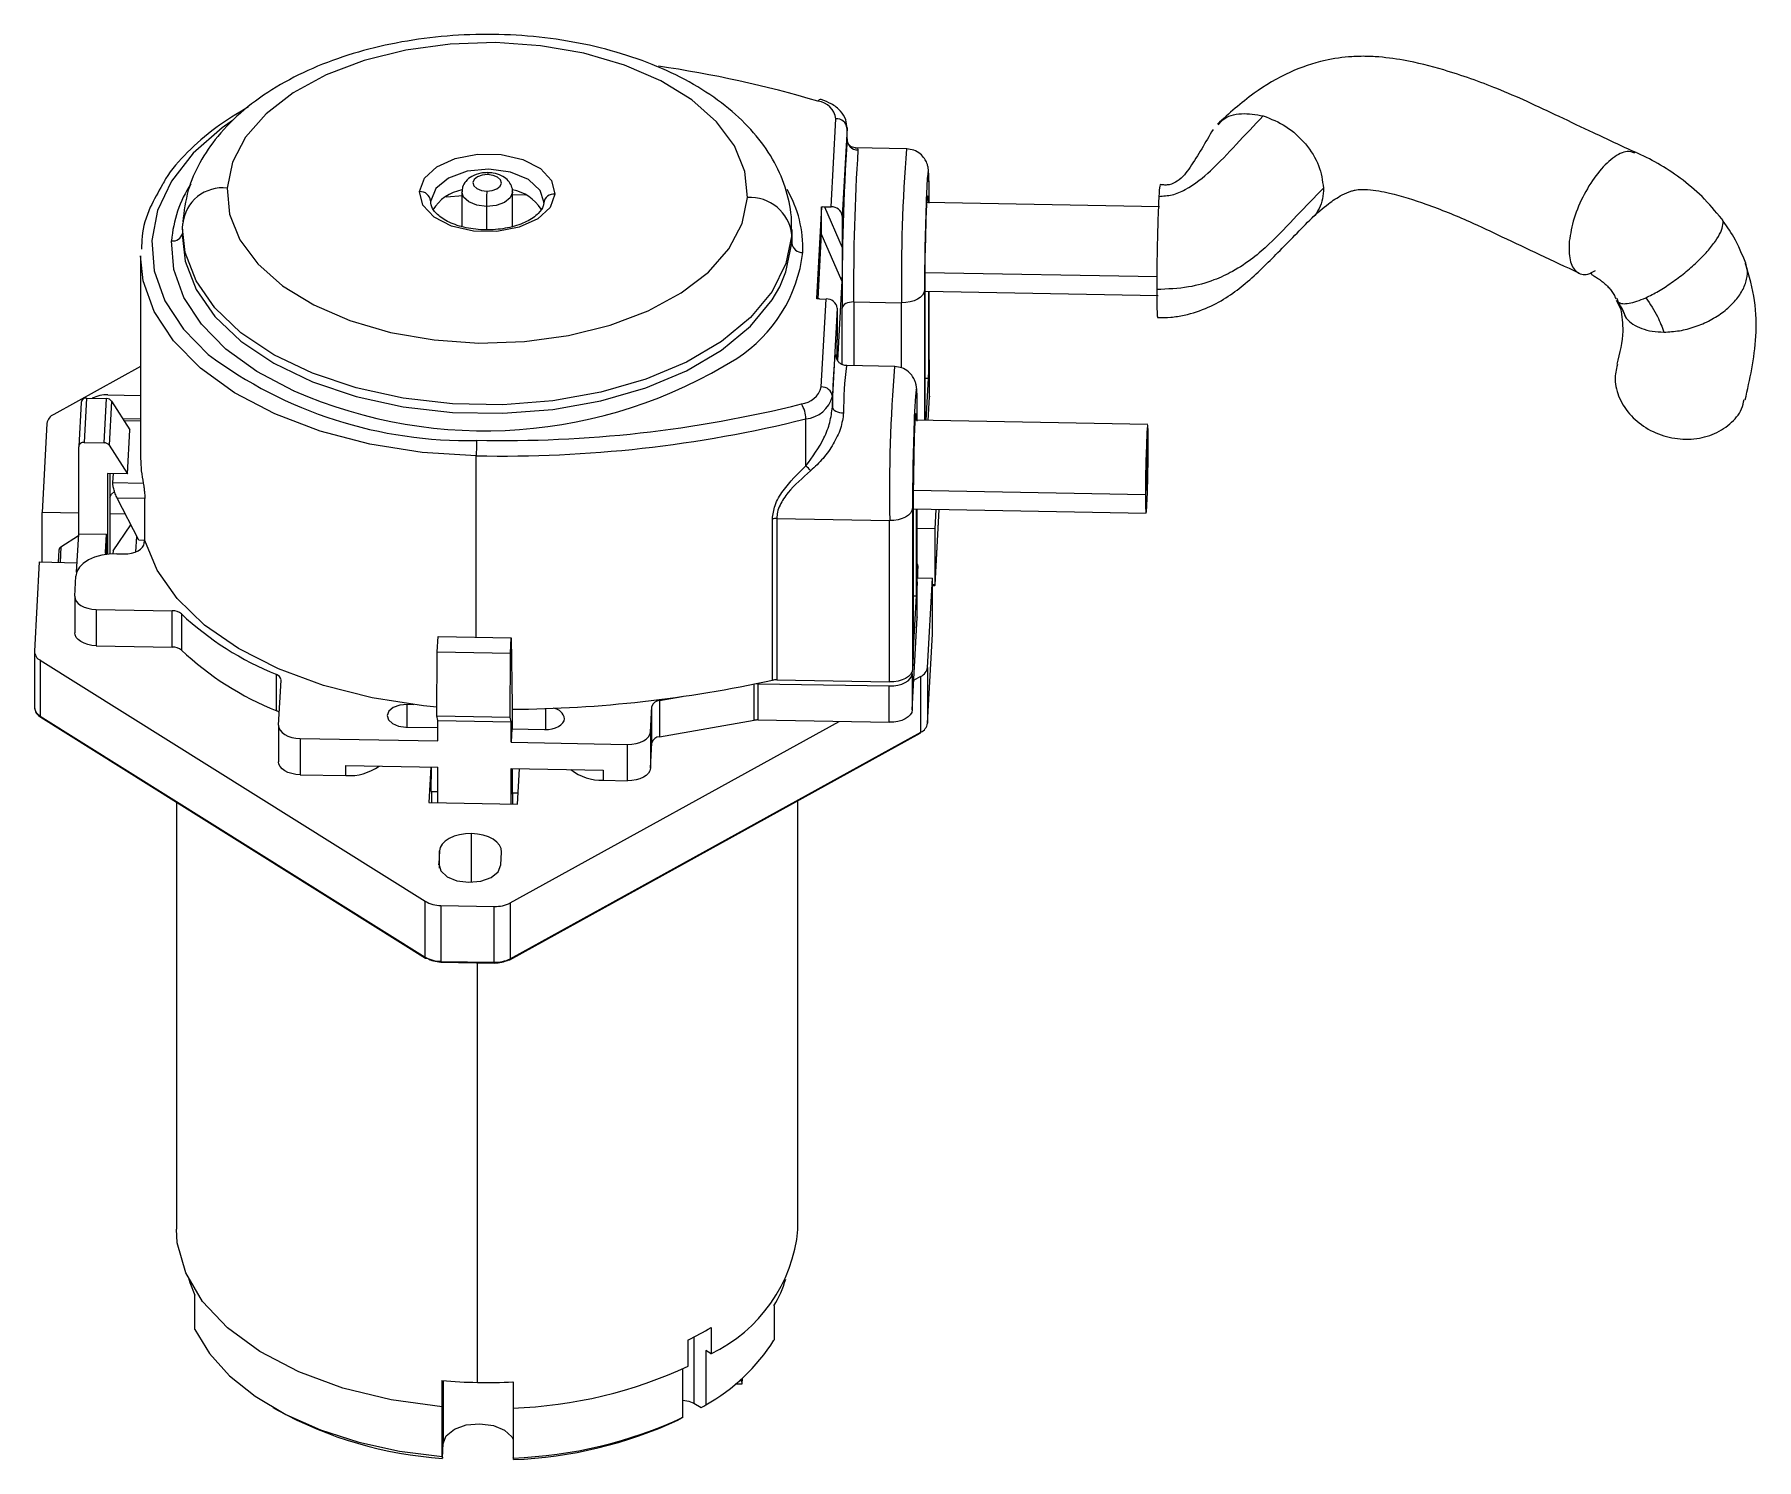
# Model space of a CAD drawing. Header units: millimetres. Extents: x 36 to 151, y 48 to 186.
# Drawn here: x 69.63 to 85.14, y 166.09 to 178.93 of the extents above; entities that cross this region are included whole.
import ezdxf

# ---------------------------------------------------------------- set-up
doc = ezdxf.new("R2010")
doc.units = ezdxf.units.MM

msp = doc.modelspace()

# ---------------------------------------------------------------- linework, layer by layer
at = {"color": 7, "linetype": 'Continuous', "lineweight": 25}
for p, q in [((76.803, 177.381), (76.846, 178.174)), ((76.946, 178.09), (76.903, 177.298)), ((76.946, 177.994), (76.946, 178.097)), ((76.946, 178.097), (76.946, 178.09)), ((76.946, 177.994), (76.946, 178.09)), ((77.481, 177.904), (77.016, 177.912)), ((73.476, 177.515), (73.476, 177.206)), ((73.932, 177.204), (73.932, 177.515)), ((74.051, 177.486), (73.932, 177.488)), ((73.195, 177.435), (73.194, 177.425)), ((73.487, 177.481), (73.334, 177.467)), ((73.697, 177.384), (73.697, 177.176)), ((74.214, 177.416), (74.214, 177.425)), ((76.717, 177.381), (76.672, 176.554)), ((76.743, 177.382), (76.803, 177.381)), ((76.743, 177.382), (76.903, 177.014)), ((79.762, 177.382), (77.666, 177.42)), ((70.959, 177.187), (70.961, 177.23)), ((70.959, 177.18), (70.959, 177.104)), ((76.449, 177.104), (76.449, 177.18)), ((76.903, 177.298), (76.903, 177.014)), ((76.449, 177.173), (76.448, 177.13)), ((76.448, 177.13), (76.448, 177.054)), ((76.448, 177.054), (76.449, 177.104)), ((76.449, 177.098), (76.448, 177.057)), ((76.714, 177.141), (76.682, 176.553)), ((76.899, 176.713), (76.714, 177.141)), ((70.581, 176.94), (70.581, 175.114)), ((76.899, 176.713), (76.86, 175.997)), ((77.65, 176.79), (79.742, 176.752)), ((77.65, 175.457), (77.65, 176.751)), ((77.644, 176.628), (77.644, 175.457)), ((77.65, 176.621), (79.748, 176.582)), ((77.68, 176.62), (77.68, 175.836)), ((77.686, 175.959), (77.686, 176.62)), ((77.687, 175.963), (77.687, 176.62)), ((83.881, 176.558), (83.894, 176.522)), ((76.698, 176.552), (76.757, 176.55)), ((76.714, 175.758), (76.757, 176.55)), ((76.857, 176.467), (76.814, 175.675)), ((76.857, 176.467), (76.857, 176.183)), ((76.903, 175.96), (76.903, 176.468)), ((77.006, 176.524), (77.437, 176.516)), ((77.006, 176.524), (77.006, 175.949)), ((77.437, 175.93), (77.437, 176.516)), ((83.876, 176.541), (83.917, 176.458)), ((83.92, 176.477), (83.965, 176.377)), ((70.581, 175.942), (69.799, 175.51)), ((77.374, 175.942), (76.942, 175.95)), ((77.68, 175.836), (77.686, 175.959)), ((77.687, 175.963), (77.686, 175.959)), ((77.688, 175.997), (77.687, 176.014)), ((77.687, 175.974), (77.688, 175.997)), ((77.688, 175.674), (77.688, 176.001)), ((77.688, 175.67), (77.688, 175.997)), ((77.65, 175.837), (77.68, 175.836)), ((77.658, 175.457), (77.679, 175.836)), ((70.095, 175.657), (70.074, 175.259)), ((70.095, 175.657), (70.275, 175.654)), ((70.253, 175.256), (70.275, 175.654)), ((70.287, 175.687), (70.581, 175.681)), ((70.319, 175.631), (70.298, 175.233)), ((70.319, 175.631), (70.485, 175.372)), ((76.814, 175.675), (76.814, 175.578)), ((77.676, 175.457), (77.688, 175.67)), ((77.688, 175.674), (77.688, 175.67)), ((70.045, 175.619), (70.024, 175.221)), ((70.581, 175.469), (70.421, 175.472)), ((76.575, 175.047), (76.575, 175.471)), ((69.737, 175.43), (69.694, 174.626)), ((70.581, 175.451), (70.433, 175.454)), ((70.463, 174.974), (70.485, 175.372)), ((79.655, 175.421), (77.559, 175.459)), ((70.024, 174.435), (70.024, 175.219)), ((70.074, 175.259), (70.253, 175.256)), ((70.298, 175.233), (70.463, 174.974)), ((73.606, 173.503), (73.606, 175.138)), ((79.646, 175.136), (79.654, 175.136)), ((70.463, 174.974), (70.284, 174.977)), ((70.284, 174.977), (70.284, 174.251)), ((70.305, 174.977), (70.305, 174.254)), ((70.332, 174.896), (70.336, 174.977)), ((70.332, 174.896), (70.605, 174.891)), ((70.62, 174.752), (70.371, 174.756)), ((70.565, 174.377), (70.371, 174.756)), ((70.62, 174.376), (70.62, 174.752)), ((77.543, 174.828), (79.635, 174.79)), ((77.543, 174.789), (77.543, 173.336)), ((70.024, 174.62), (69.694, 174.626)), ((69.694, 174.181), (69.694, 174.626)), ((70.444, 174.612), (70.305, 174.615)), ((76.273, 173.116), (76.273, 174.569)), ((76.312, 174.573), (77.33, 174.555)), ((76.312, 174.573), (76.312, 173.12)), ((77.33, 173.101), (77.33, 174.555)), ((77.536, 174.666), (77.536, 173.213)), ((77.543, 174.659), (79.641, 174.621)), ((77.573, 173.875), (77.573, 174.658)), ((77.579, 174.001), (77.579, 174.658)), ((77.579, 173.998), (77.579, 174.658)), ((77.74, 173.976), (77.777, 174.655)), ((77.74, 174.48), (77.749, 174.655)), ((77.74, 173.977), (77.777, 174.655)), ((69.864, 174.318), (70.023, 174.419)), ((70.005, 174.089), (70.024, 174.435)), ((70.024, 174.435), (70.274, 174.431)), ((70.265, 174.269), (70.274, 174.431)), ((70.274, 174.25), (70.274, 174.431)), ((70.333, 174.283), (70.493, 174.516)), ((70.54, 174.273), (70.547, 174.411)), ((77.74, 174.48), (77.579, 174.482)), ((77.74, 173.977), (77.74, 174.48)), ((69.846, 174.288), (69.84, 174.179)), ((69.864, 174.318), (69.857, 174.178)), ((70.265, 174.263), (70.265, 174.269)), ((70.333, 174.283), (70.332, 174.255)), ((70.369, 174.256), (70.434, 174.255)), ((70.62, 174.376), (70.565, 174.377)), ((70.615, 174.352), (70.616, 174.376)), ((69.669, 174.182), (69.625, 173.378)), ((69.669, 174.182), (70.009, 174.175)), ((77.585, 174.146), (77.579, 174.042)), ((77.585, 174.051), (77.585, 174.146)), ((69.988, 173.873), (69.998, 174.055)), ((77.579, 173.998), (77.573, 173.875)), ((77.579, 174.038), (77.715, 174.035)), ((77.579, 174.001), (77.579, 173.998)), ((77.579, 173.686), (77.579, 173.998)), ((77.579, 173.682), (77.579, 173.996)), ((77.584, 174.038), (77.585, 174.051)), ((77.671, 173.231), (77.715, 174.035)), ((77.715, 173.532), (77.715, 174.035)), ((77.715, 173.977), (77.74, 173.977)), ((77.715, 173.969), (77.731, 173.968)), ((69.988, 173.869), (69.988, 173.543)), ((77.543, 173.875), (77.573, 173.875)), ((77.543, 173.349), (77.572, 173.875)), ((70.182, 173.754), (70.866, 173.741)), ((70.182, 173.754), (70.182, 173.427)), ((70.866, 173.415), (70.866, 173.741)), ((70.949, 173.713), (70.949, 173.387)), ((77.534, 172.849), (77.579, 173.682)), ((77.579, 173.686), (77.579, 173.682)), ((73.253, 173.371), (73.261, 173.509)), ((73.261, 173.509), (73.92, 173.497)), ((73.913, 173.359), (73.92, 173.497)), ((73.92, 173.497), (73.928, 172.89)), ((77.671, 172.728), (77.715, 173.532)), ((77.671, 172.728), (77.715, 173.532)), ((69.625, 173.374), (69.625, 172.871)), ((70.182, 173.427), (70.866, 173.415)), ((73.251, 172.794), (73.253, 173.371)), ((73.253, 173.371), (73.913, 173.359)), ((73.911, 172.782), (73.913, 173.359)), ((77.543, 173.336), (77.536, 173.213)), ((69.678, 173.296), (73.145, 171.124)), ((69.678, 173.296), (69.678, 172.793)), ((71.807, 172.84), (71.807, 173.167)), ((77.534, 173.175), (77.535, 173.203)), ((77.534, 173.175), (77.534, 172.849)), ((77.548, 173.118), (77.61, 173.152)), ((77.61, 172.649), (77.61, 173.152)), ((77.671, 173.231), (77.671, 172.728)), ((71.825, 172.71), (71.848, 173.118)), ((76.11, 172.756), (76.11, 173.081)), ((76.143, 173.085), (77.327, 173.064)), ((76.143, 173.085), (76.143, 172.759)), ((76.312, 173.12), (77.33, 173.101)), ((77.327, 172.737), (77.327, 173.064)), ((73.044, 172.895), (72.983, 172.896)), ((72.983, 172.694), (72.983, 172.896)), ((73.928, 172.89), (73.928, 172.677)), ((74.232, 172.672), (74.232, 172.86)), ((75.174, 172.649), (75.186, 172.879)), ((75.186, 172.553), (75.186, 172.879)), ((75.257, 172.933), (75.46, 172.968)), ((75.257, 172.933), (75.257, 172.606)), ((69.678, 172.793), (73.145, 170.621)), ((69.682, 172.784), (73.149, 170.612)), ((71.825, 172.707), (71.825, 172.38)), ((72.972, 172.694), (73.26, 172.689)), ((73.251, 172.794), (73.911, 172.782)), ((73.26, 172.752), (73.251, 172.794)), ((73.26, 172.752), (73.92, 172.74)), ((73.26, 172.569), (73.26, 172.752)), ((73.92, 172.74), (73.911, 172.782)), ((73.912, 171.11), (76.874, 172.745)), ((73.92, 172.557), (73.92, 172.74)), ((75.257, 172.606), (76.11, 172.756)), ((76.143, 172.759), (77.327, 172.737)), ((77.671, 172.728), (77.671, 172.728)), ((72.019, 172.591), (72.019, 172.265)), ((72.019, 172.591), (73.26, 172.569)), ((73.908, 170.598), (77.606, 172.639)), ((73.912, 170.607), (77.61, 172.649)), ((73.926, 172.677), (73.92, 172.557)), ((73.92, 172.557), (74.968, 172.538)), ((73.926, 172.677), (74.221, 172.672)), ((74.968, 172.211), (74.968, 172.538)), ((75.174, 172.649), (75.174, 172.323)), ((75.174, 172.323), (75.186, 172.553)), ((72.019, 172.265), (72.431, 172.257)), ((72.431, 172.347), (73.26, 172.332)), ((72.431, 172.257), (72.431, 172.347)), ((73.195, 172.333), (73.178, 172.013)), ((73.199, 172.114), (73.202, 172.333)), ((73.26, 172.011), (73.26, 172.332)), ((73.92, 171.999), (73.92, 172.32)), ((73.92, 172.32), (74.749, 172.305)), ((73.928, 172.32), (73.928, 172.089)), ((73.977, 171.998), (73.995, 172.319)), ((74.749, 172.305), (74.749, 172.215)), ((74.749, 172.215), (74.968, 172.211)), ((73.199, 172.114), (73.26, 172.113)), ((73.204, 172.012), (73.204, 172.114)), ((73.928, 172.089), (73.929, 172.101)), ((73.928, 172.101), (73.983, 172.1)), ((73.933, 172.101), (73.931, 172)), ((70.904, 172.018), (70.904, 168.169)), ((73.178, 172.013), (73.977, 171.998)), ((73.931, 172), (73.931, 171.999)), ((76.504, 168.169), (76.504, 172.031)), ((73.563, 171.296), (73.563, 171.734)), ((73.274, 171.578), (73.268, 171.462)), ((73.268, 171.452), (73.268, 171.462)), ((73.274, 171.423), (73.274, 171.578)), ((73.827, 171.452), (73.834, 171.567)), ((73.145, 170.621), (73.145, 171.124)), ((73.286, 171.086), (73.768, 171.078)), ((73.286, 171.086), (73.286, 170.583)), ((73.768, 170.575), (73.768, 171.078)), ((73.912, 171.11), (73.912, 170.607)), ((73.286, 170.583), (73.768, 170.575)), ((73.286, 170.575), (73.768, 170.566)), ((73.616, 166.79), (73.616, 170.569)), ((71.07, 167.265), (71.07, 167.575)), ((76.288, 167.48), (76.288, 167.17)), ((75.721, 167.284), (75.721, 167.047)), ((75.516, 166.937), (75.516, 167.174)), ((75.566, 167.198), (75.566, 166.604)), ((75.721, 167.047), (75.673, 167.077)), ((75.673, 167.077), (75.673, 166.587)), ((73.297, 166.57), (73.297, 166.807)), ((73.308, 166.806), (73.308, 166.24)), ((73.937, 166.795), (73.937, 166.558)), ((75.468, 166.476), (75.468, 166.914)), ((75.978, 166.806), (75.994, 166.806)), ((75.994, 166.806), (75.994, 166.821)), ((75.994, 166.806), (75.999, 166.773)), ((76.002, 166.828), (75.999, 166.773)), ((75.999, 166.773), (75.939, 166.774)), ((71.774, 166.565), (71.816, 166.54)), ((73.299, 166.61), (73.297, 166.57)), ((73.299, 166.121), (73.299, 166.61)), ((73.939, 166.558), (73.939, 166.109)), ((75.566, 166.604), (75.631, 166.563)), ((73.301, 166.106), (73.308, 166.24))]:
    msp.add_line(p, q, dxfattribs=at)
at = {"color": 7, "linetype": 'Continuous', "lineweight": 25, "flags": 128}
for points in [[(76.048, 177.464), (76.025, 177.7), (75.932, 177.93), (75.771, 178.147), (75.547, 178.344), (75.268, 178.516), (74.94, 178.657), (74.575, 178.764), (74.184, 178.832), (73.778, 178.86), (73.37, 178.847), (72.972, 178.793), (72.596, 178.7), (72.254, 178.571), (71.956, 178.409), (71.712, 178.22), (71.527, 178.01), (71.409, 177.784), (71.361, 177.55)], [(71.41, 178.158), (71.316, 178.092), (71.055, 177.863), (70.86, 177.613), (70.735, 177.349), (70.683, 177.077), (70.705, 176.803), (70.801, 176.535), (70.969, 176.279), (71.191, 176.052)], [(73.095, 177.518), (73.138, 177.638), (73.25, 177.742), (73.416, 177.817), (73.617, 177.855), (73.829, 177.852), (74.026, 177.806), (74.184, 177.725), (74.284, 177.617), (74.314, 177.496)], [(74.214, 177.425), (74.181, 177.529), (74.076, 177.627), (73.914, 177.694), (73.72, 177.72), (73.524, 177.701), (73.355, 177.64), (73.24, 177.546), (73.195, 177.435)], [(73.708, 177.671), (73.659, 177.666), (73.617, 177.651), (73.588, 177.627), (73.576, 177.599), (73.585, 177.571), (73.611, 177.546), (73.652, 177.529), (73.7, 177.523)], [(73.7, 177.523), (73.75, 177.528), (73.792, 177.543), (73.821, 177.566), (73.832, 177.594), (73.824, 177.623), (73.798, 177.647), (73.757, 177.664), (73.708, 177.671)], [(77.686, 177.413), (77.685, 177.579), (77.681, 177.678), (77.676, 177.697), (77.669, 177.635), (77.661, 177.499), (77.659, 177.449)], [(71.361, 177.55), (71.383, 177.314), (71.477, 177.084), (71.638, 176.867), (71.861, 176.67), (72.141, 176.498), (72.468, 176.356), (72.833, 176.25), (73.225, 176.182), (73.63, 176.154), (74.039, 176.167), (74.437, 176.221), (74.812, 176.314), (75.154, 176.443), (75.452, 176.605), (75.697, 176.793), (75.882, 177.004), (76, 177.23), (76.048, 177.464)], [(74.314, 177.496), (74.271, 177.376), (74.159, 177.272), (73.993, 177.197), (73.791, 177.158), (73.58, 177.162), (73.383, 177.208), (73.225, 177.289), (73.125, 177.397), (73.095, 177.518)], [(73.697, 177.384), (73.611, 177.395), (73.538, 177.425), (73.491, 177.469), (73.476, 177.515)], [(73.932, 177.515), (73.932, 177.511), (73.912, 177.461), (73.86, 177.419), (73.785, 177.392), (73.697, 177.384)], [(77.65, 176.751), (77.651, 176.917), (77.655, 177.1), (77.659, 177.27), (77.665, 177.402), (77.671, 177.476), (77.675, 177.481), (77.679, 177.42)], [(76.448, 177.13), (76.396, 176.87), (76.271, 176.619), (76.076, 176.383), (75.816, 176.168), (75.499, 175.981), (75.133, 175.827), (74.727, 175.71), (74.294, 175.633), (73.845, 175.598), (73.392, 175.606), (72.947, 175.657), (72.523, 175.75), (72.131, 175.882), (71.783, 176.049), (71.486, 176.247), (71.25, 176.47), (71.081, 176.713), (70.984, 176.969), (70.959, 177.187)], [(71.962, 175.723), (71.96, 175.724), (71.63, 175.898), (71.351, 176.099), (71.13, 176.323), (70.972, 176.564), (70.882, 176.816), (70.861, 177.074)], [(70.959, 177.104), (70.984, 176.892), (71.081, 176.637), (71.25, 176.394), (71.486, 176.17), (71.783, 175.972), (72.131, 175.805), (72.523, 175.673), (72.947, 175.58), (73.392, 175.529), (73.845, 175.521), (74.294, 175.556), (74.727, 175.633), (75.133, 175.75), (75.499, 175.904), (75.816, 176.091), (76.076, 176.306), (76.271, 176.542), (76.34, 176.66)], [(76.34, 176.66), (76.396, 176.794), (76.448, 177.054)], [(73.606, 175.138), (73.119, 175.169), (72.646, 175.244), (72.2, 175.36), (71.79, 175.516), (71.428, 175.706), (71.121, 175.927), (70.878, 176.173), (70.705, 176.437), (70.606, 176.714), (70.581, 176.94)], [(77.644, 176.628), (77.639, 176.606), (77.626, 176.584), (77.606, 176.565), (77.581, 176.548), (77.55, 176.534), (77.514, 176.524), (77.477, 176.518), (77.437, 176.516)], [(77.006, 176.524), (76.986, 176.523), (76.967, 176.52), (76.95, 176.515), (76.934, 176.509), (76.921, 176.5), (76.911, 176.49), (76.905, 176.48), (76.903, 176.468)], [(76.827, 175.877), (76.829, 175.916), (76.836, 176.013), (76.843, 176.051), (76.849, 176.03), (76.85, 176.019)], [(76.814, 175.578), (76.821, 175.769), (76.827, 175.877)], [(77.579, 175.451), (77.578, 175.617), (77.574, 175.716), (77.569, 175.736), (77.562, 175.674), (77.554, 175.537), (77.552, 175.487)], [(76.814, 175.578), (76.816, 175.568), (76.822, 175.558), (76.831, 175.549), (76.844, 175.541), (76.859, 175.534), (76.877, 175.529), (76.896, 175.526), (76.915, 175.525)], [(77.571, 175.458), (77.568, 175.519), (77.564, 175.514), (77.558, 175.44), (77.552, 175.308), (77.547, 175.138), (77.544, 174.956), (77.543, 174.789)], [(79.66, 175.251), (79.659, 175.359), (79.657, 175.415), (79.653, 175.411), (79.648, 175.347), (79.643, 175.234), (79.639, 175.088), (79.636, 174.932), (79.635, 174.79)], [(79.635, 174.79), (79.636, 174.682), (79.639, 174.626), (79.643, 174.631), (79.648, 174.694), (79.653, 174.807), (79.657, 174.953), (79.659, 175.109), (79.66, 175.251)], [(79.654, 175.136), (79.654, 175.19), (79.652, 175.218), (79.65, 175.216), (79.648, 175.184), (79.645, 175.127), (79.643, 175.054), (79.642, 174.976), (79.642, 174.905)], [(79.642, 174.905), (79.642, 174.851), (79.643, 174.824), (79.645, 174.826), (79.648, 174.857), (79.65, 174.914), (79.652, 174.987), (79.654, 175.065), (79.654, 175.136)], [(70.305, 174.762), (70.32, 174.792), (70.345, 174.815)], [(77.536, 174.666), (77.531, 174.644), (77.519, 174.622), (77.499, 174.603), (77.473, 174.586), (77.442, 174.572), (77.407, 174.562), (77.369, 174.556), (77.33, 174.555)], [(70.369, 174.256), (70.299, 174.253), (70.231, 174.243), (70.167, 174.224), (70.111, 174.2), (70.065, 174.169), (70.03, 174.134), (70.007, 174.095), (69.998, 174.055)], [(70.267, 174.249), (70.267, 174.249), (70.265, 174.269)], [(70.434, 174.255), (70.468, 174.256), (70.501, 174.261), (70.532, 174.27), (70.559, 174.282), (70.582, 174.297), (70.599, 174.314), (70.61, 174.333), (70.615, 174.352)], [(73.251, 172.873), (73.129, 172.885), (72.667, 172.957), (72.228, 173.069), (71.824, 173.218), (71.465, 173.401), (71.158, 173.613), (70.911, 173.851), (70.73, 174.107), (70.62, 174.376)], [(69.988, 173.873), (69.991, 173.85), (70.001, 173.828), (70.018, 173.808), (70.042, 173.79), (70.072, 173.775), (70.106, 173.764), (70.143, 173.757), (70.182, 173.754)], [(70.182, 173.427), (70.143, 173.43), (70.106, 173.437), (70.072, 173.449), (70.042, 173.464), (70.018, 173.482), (70.001, 173.502), (69.991, 173.524), (69.988, 173.543)], [(77.327, 173.064), (77.367, 173.065), (77.404, 173.071), (77.44, 173.081), (77.471, 173.095), (77.497, 173.112), (77.516, 173.131), (77.529, 173.153), (77.534, 173.175)], [(77.536, 173.213), (77.531, 173.19), (77.519, 173.169), (77.499, 173.149), (77.473, 173.132), (77.442, 173.119), (77.407, 173.108), (77.369, 173.103), (77.33, 173.101)], [(72.983, 172.896), (72.916, 172.89), (72.858, 172.869), (72.818, 172.837), (72.802, 172.798), (72.814, 172.76), (72.85, 172.726), (72.905, 172.703), (72.972, 172.694)], [(77.534, 172.849), (77.529, 172.826), (77.516, 172.805), (77.497, 172.785), (77.471, 172.768), (77.44, 172.754), (77.404, 172.744), (77.367, 172.738), (77.327, 172.737)], [(71.825, 172.71), (71.828, 172.688), (71.838, 172.666), (71.856, 172.646), (71.88, 172.628), (71.909, 172.613), (71.943, 172.601), (71.98, 172.594), (72.019, 172.591)], [(74.221, 172.672), (74.255, 172.673), (74.289, 172.678), (74.319, 172.687), (74.347, 172.699), (74.369, 172.714), (74.386, 172.731), (74.397, 172.75), (74.402, 172.769)], [(74.968, 172.538), (75.007, 172.539), (75.045, 172.545), (75.08, 172.555), (75.111, 172.569), (75.137, 172.586), (75.156, 172.605), (75.169, 172.627), (75.174, 172.649)], [(72.019, 172.265), (71.98, 172.268), (71.943, 172.275), (71.909, 172.286), (71.88, 172.301), (71.856, 172.319), (71.838, 172.339), (71.828, 172.361), (71.825, 172.38)], [(75.174, 172.323), (75.169, 172.3), (75.156, 172.279), (75.137, 172.259), (75.111, 172.242), (75.08, 172.228), (75.045, 172.218), (75.007, 172.213), (74.968, 172.211)], [(73.563, 171.734), (73.508, 171.732), (73.455, 171.724), (73.406, 171.71), (73.362, 171.69), (73.326, 171.667), (73.299, 171.639), (73.281, 171.609), (73.274, 171.578)], [(73.834, 171.567), (73.83, 171.599), (73.816, 171.63), (73.791, 171.658), (73.758, 171.683), (73.717, 171.704), (73.669, 171.72), (73.617, 171.73), (73.563, 171.734)], [(73.268, 171.462), (73.286, 171.4), (73.343, 171.346), (73.432, 171.31), (73.539, 171.296), (73.646, 171.306), (73.739, 171.339), (73.803, 171.391), (73.827, 171.452)], [(73.297, 166.57), (72.838, 166.632), (72.403, 166.738), (72.006, 166.884), (71.656, 167.067), (71.365, 167.281), (71.14, 167.52), (70.988, 167.777), (70.912, 168.046), (70.904, 168.169)], [(71.015, 167.72), (71.024, 167.689), (71.07, 167.575)], [(71.07, 167.265), (71.201, 167.05), (71.384, 166.849), (71.615, 166.665), (71.89, 166.501), (72.203, 166.363), (72.547, 166.252), (72.915, 166.17), (73.299, 166.121)], [(75.468, 166.629), (75.521, 166.622), (75.566, 166.604)], [(75.468, 166.476), (75.445, 166.463), (75.427, 166.453)], [(75.631, 166.563), (75.655, 166.576), (75.673, 166.587)], [(73.308, 166.24), (73.336, 166.31), (73.409, 166.368), (73.515, 166.407), (73.638, 166.418), (73.76, 166.402), (73.861, 166.36), (73.927, 166.299), (73.939, 166.278)], [(73.299, 166.121), (73.3, 166.113), (73.301, 166.106)], [(73.941, 166.095), (73.94, 166.103), (73.939, 166.109)]]:
    msp.add_lwpolyline(points, dxfattribs=at)
at = {"color": 7, "linetype": 'Continuous', "lineweight": 25}
for centre, radius, start, end in [((73.767, 168.473), 10.282, 73.5211, 81.7296), ((76.709, 178.318), 0.0295, 83.5076, 149.0974), ((76.66, 178.147), 0.188, 8.2958, 82.6652), ((76.852, 178.08), 0.0942, 6.3977, 93.8686), ((98.5, 176.619), 21.598, 176.3506, 180.3995), ((77.045, 177.993), 0.0996, 179.8984, 269.4802), ((96.399, 176.659), 19.394, 176.3506, 180.3995), ((91.717, 176.761), 14.281, 175.4081, 180.9801), ((73.77, 177.674), 0.0614, 165.6962, 182.9611), ((71.953, 176.993), 1.095, 147.1032, 175.7608), ((71.32, 177.191), 0.361, 83.5091, 173.7228), ((73.101, 177.424), 0.0942, 6.3977, 93.8686), ((73.552, 177.144), 0.397, 101.1588, 148.2708), ((76.766, 177.384), 3.069, 177.4034, 180.0058), ((73.861, 177.15), 0.39, 32.7095, 79.4544), ((74.304, 177.406), 0.0903, 83.5091, 173.7228), ((75.508, 177.011), 1.04, 357.7638, 30.3719), ((76.074, 177.088), 0.377, 6.3977, 93.8686), ((76.809, 177.287), 0.0942, 6.3977, 93.8686), ((100.766, 176.598), 23.122, 177.8924, 179.9261), ((70.87, 177.166), 0.093, 264.2389, 343.6987), ((76.542, 177.064), 0.0942, 186.3977, 273.8686), ((75.235, 177.126), 1.322, 302.871, 353.233), ((76.764, 176.457), 0.0942, 6.3977, 93.8686), ((73.521, 179.165), 3.889, 233.1801, 271.2929), ((73.682, 179.639), 4.276, 246.2918, 302.0797), ((79.701, 175.56), 2.786, 171.9623, 180.7364), ((91.609, 174.799), 14.281, 175.4081, 180.9801), ((70.09, 175.612), 0.0455, 83.7041, 170.9936), ((70.277, 175.391), 0.296, 87.9556, 116.4065), ((70.276, 175.6), 0.0534, 35.292, 90.6586), ((76.514, 175.81), 0.206, 275.7165, 345.3446), ((76.548, 175.744), 0.275, 275.7165, 345.3446), ((76.72, 175.664), 0.0942, 6.3977, 93.8686), ((69.841, 175.414), 0.105, 113.4993, 171.1216), ((73.844, 186.443), 11.307, 268.795, 283.9785), ((73.843, 186.417), 11.142, 268.795, 283.9785), ((76.323, 175.468), 0.252, 0.4889, 32.8553), ((100.658, 174.636), 23.122, 177.8924, 179.9261), ((70.069, 175.214), 0.0451, 83.5091, 173.7228), ((70.254, 175.202), 0.0534, 35.292, 90.6586), ((76.675, 175.139), 3.069, 177.4034, 180.0058), ((71.635, 175.115), 1.053, 180.027, 192.2574), ((75.864, 174.318), 1.019, 42.2065, 45.6912), ((76.309, 174.406), 0.167, 88.8452, 102.3137), ((69.883, 174.285), 0.038, 120.3245, 175.3051), ((77.549, 174.145), 0.0356, 0.4824, 32.6722), ((70.87, 173.617), 0.125, 50.6601, 91.6949), ((72.852, 175.754), 2.79, 226.9987, 248.0143), ((69.721, 173.381), 0.0955, 182.1404, 243.5118), ((70.87, 173.29), 0.125, 50.6601, 91.6949), ((72.852, 175.427), 2.79, 226.9987, 248.0143), ((71.792, 173.113), 0.0555, 5.4244, 74.8201), ((77.568, 173.247), 0.105, 293.4993, 351.1216), ((73.844, 184.234), 11.38, 270.4247, 282.3264), ((76.139, 172.912), 0.173, 88.954, 93.5157), ((76.309, 172.952), 0.167, 88.8452, 102.3137), ((69.722, 172.879), 0.0967, 184.8532, 243.2933), ((71.773, 172.757), 0.0898, 49.2357, 67.8072), ((74.29, 172.751), 0.113, 9.2301, 83.0405), ((75.258, 172.858), 0.0749, 90.7138, 163.3342), ((69.688, 172.792), 0.0103, 174.9699, 233.3139), ((76.139, 172.589), 0.169, 88.8989, 99.874), ((77.568, 172.744), 0.105, 293.4993, 351.1216), ((75.258, 172.531), 0.0749, 90.7138, 163.3342), ((77.6, 172.647), 0.00946, 303.4841, 7.7224), ((72.456, 172.746), 0.49, 267.0458, 304.2563), ((74.736, 172.667), 0.452, 232.1147, 271.7105), ((73.285, 171.367), 0.28, 240.1444, 270.2794), ((73.779, 171.372), 0.294, 267.8999, 297.0426), ((73.285, 170.864), 0.28, 240.1444, 270.2794), ((73.155, 170.62), 0.0103, 174.9699, 233.3139), ((73.154, 170.621), 0.0105, 242.7803, 303.8753), ((73.285, 170.831), 0.252, 240.1444, 270.2794), ((73.338, 170.581), 0.0524, 177.176, 186.4311), ((73.779, 170.869), 0.294, 267.8999, 297.0426), ((73.82, 170.572), 0.0524, 177.176, 186.4311), ((73.756, 170.569), 0.0123, 345.707, 2.9534), ((73.778, 170.835), 0.265, 267.8999, 297.0426), ((73.905, 170.606), 0.00973, 233.0343, 293.088), ((73.903, 170.605), 0.00946, 303.4841, 7.7224), ((75.122, 168.3), 1.388, 295.529, 354.5784), ((75.37, 168.03), 1.07, 329.0741, 343.1513), ((74.302, 169.657), 2.765, 296.0511, 300.8643), ((74.818, 168.105), 1.742, 299.3722, 327.5323), ((73.703, 171.598), 4.809, 265.1535, 268.9629), ((73.704, 171.633), 4.844, 268.9563, 272.7474), ((73.794, 170.637), 4.081, 271.995, 294.9555), ((73.535, 169.665), 3.567, 241.185, 266.2348), ((73.793, 170.084), 3.978, 272.1002, 294.9114), ((73.792, 169.981), 3.889, 272.1948, 294.8718)]:
    msp.add_arc(centre, radius, start, end, dxfattribs=at)
for points, knots in [([(76.447, 177.171), (76.447, 177.212), (76.447, 177.343), (76.396, 177.562), (76.282, 177.817), (76.11, 178.055), (75.884, 178.273), (75.606, 178.468), (75.282, 178.634), (74.919, 178.766), (74.53, 178.863), (74.122, 178.921), (73.705, 178.941), (73.289, 178.921), (72.881, 178.863), (72.491, 178.767), (72.126, 178.634), (71.795, 178.464), (71.506, 178.259), (71.276, 178.03), (71.11, 177.785), (70.996, 177.525), (70.973, 177.341), (70.961, 177.245)], [0, 0, 0, 0, 0.019944, 0.064993, 0.110111, 0.156313, 0.204208, 0.253683, 0.304102, 0.354768, 0.405312, 0.455692, 0.505967, 0.556237, 0.606593, 0.657136, 0.707983, 0.759227, 0.810863, 0.8625, 0.908139, 0.952207, 1, 1, 1, 1]), ([(84.054, 177.869), (83.925, 177.929), (83.688, 178.039), (83.372, 178.189), (83.084, 178.326), (82.744, 178.473), (82.376, 178.605), (82.003, 178.7), (81.765, 178.731), (81.609, 178.738), (81.457, 178.735), (81.217, 178.7), (80.907, 178.593), (80.579, 178.395), (80.388, 178.222), (80.283, 178.126)], [0, 0, 0, 0, 0.105607, 0.194153, 0.275058, 0.348662, 0.47044, 0.556223, 0.612958, 0.629905, 0.659341, 0.713578, 0.78921, 0.884175, 1, 1, 1, 1]), ([(71.553, 178.281), (71.451, 178.22), (71.245, 178.096), (71, 177.875), (70.842, 177.702), (70.788, 177.599), (70.779, 177.581)], [0, 0, 0, 0, 0.306391, 0.621809, 0.936773, 1, 1, 1, 1]), ([(76.946, 178.087), (76.944, 178.114), (76.94, 178.171), (76.889, 178.249), (76.812, 178.311), (76.744, 178.335), (76.712, 178.347)], [0, 0, 0, 0, 0.223868, 0.474126, 0.752834, 1, 1, 1, 1]), ([(79.755, 177.475), (79.796, 177.478), (79.885, 177.484), (80.057, 177.564), (80.245, 177.72), (80.457, 177.95), (80.614, 178.115), (80.696, 178.201)], [0, 0, 0, 0, 0.075364, 0.163009, 0.394294, 0.685343, 1, 1, 1, 1]), ([(80.291, 178.119), (80.304, 178.136), (80.351, 178.195), (80.496, 178.234), (80.629, 178.212), (80.696, 178.201)], [0, 0, 0, 0, 0.157551, 0.578701, 1, 1, 1, 1]), ([(80.696, 178.201), (80.766, 178.173), (80.905, 178.118), (81.084, 177.953), (81.21, 177.753), (81.229, 177.618), (81.238, 177.55)], [0, 0, 0, 0, 0.250146, 0.500215, 0.750153, 1, 1, 1, 1]), ([(77.021, 177.912), (77.012, 177.913), (76.994, 177.916), (76.967, 177.933), (76.956, 177.951), (76.952, 177.96)], [0, 0, 0, 0, 0.335034, 0.691992, 1, 1, 1, 1]), ([(80.243, 178.078), (80.175, 177.961), (80.078, 177.793), (79.959, 177.629), (79.869, 177.582), (79.812, 177.575), (79.781, 177.58), (79.766, 177.582)], [0, 0, 0, 0, 0.5737351, 0.828261, 0.9237431, 0.9631272, 1, 1, 1, 1]), ([(77.016, 177.911), (77.019, 177.911), (77.042, 177.915), (77.044, 177.904), (77.044, 177.894)], [0, 0, 0, 0, 0.128971, 1, 1, 1, 1]), ([(77.687, 177.416), (77.687, 177.445), (77.686, 177.529), (77.684, 177.642), (77.682, 177.696), (77.676, 177.74), (77.665, 177.778), (77.644, 177.819), (77.605, 177.862), (77.55, 177.896), (77.505, 177.9), (77.484, 177.903)], [0, 0, 0, 0, 0.123985, 0.364433, 0.612945, 0.685152, 0.726114, 0.781767, 0.848499, 0.926059, 1, 1, 1, 1]), ([(84.043, 177.863), (84.021, 177.872), (83.967, 177.893), (83.845, 177.83), (83.707, 177.692), (83.582, 177.498), (83.487, 177.276), (83.463, 177.139), (83.452, 177.071)], [0, 0, 0, 0, 0.122117, 0.297695, 0.473268, 0.64884, 0.824417, 1, 1, 1, 1]), ([(84.826, 177.272), (84.769, 177.341), (84.658, 177.475), (84.455, 177.642), (84.251, 177.778), (84.115, 177.841), (84.047, 177.872)], [0, 0, 0, 0, 0.2636666, 0.5153162, 0.7591706, 1, 1, 1, 1]), ([(73.71, 177.689), (73.689, 177.688), (73.637, 177.686), (73.566, 177.66), (73.511, 177.616), (73.48, 177.565), (73.479, 177.53), (73.478, 177.515)], [0, 0, 0, 0, 0.187085, 0.451481, 0.673177, 0.86258, 1, 1, 1, 1]), ([(73.93, 177.515), (73.931, 177.519), (73.934, 177.542), (73.918, 177.584), (73.884, 177.63), (73.83, 177.665), (73.77, 177.685), (73.727, 177.688), (73.71, 177.689)], [0, 0, 0, 0, 0.043106, 0.231623, 0.411222, 0.611042, 0.851105, 1, 1, 1, 1]), ([(70.779, 177.581), (70.74, 177.514), (70.652, 177.363), (70.592, 177.165), (70.591, 177.038), (70.591, 177.001)], [0, 0, 0, 0, 0.362609, 0.81212, 1, 1, 1, 1]), ([(81.238, 177.55), (81.158, 177.467), (80.993, 177.298), (80.795, 177.083), (80.602, 176.915), (80.439, 176.804), (80.245, 176.714), (80.015, 176.647), (79.833, 176.64), (79.736, 176.636)], [0, 0, 0, 0, 0.212018, 0.434689, 0.548005, 0.669464, 0.762977, 0.873417, 1, 1, 1, 1]), ([(79.766, 177.571), (79.765, 177.573), (79.762, 177.578), (79.758, 177.514), (79.755, 177.475)], [0, 0, 0, 0, 0.3763384, 1, 1, 1, 1]), ([(81.238, 177.55), (81.237, 177.517), (81.234, 177.451), (81.201, 177.366), (81.167, 177.308), (81.138, 177.285), (81.133, 177.281)], [0, 0, 0, 0, 0.309777, 0.619714, 0.929681, 1, 1, 1, 1]), ([(81.134, 177.279), (81.182, 177.324), (81.262, 177.397), (81.384, 177.48), (81.47, 177.518), (81.521, 177.532), (81.547, 177.536), (81.572, 177.538), (81.601, 177.538), (81.691, 177.534), (81.888, 177.496), (82.195, 177.399), (82.531, 177.262), (82.864, 177.103), (83.192, 176.948), (83.421, 176.841), (83.538, 176.786)], [0, 0, 0, 0, 0.103207, 0.172805, 0.213596, 0.226035, 0.235194, 0.242076, 0.250525, 0.262661, 0.32657, 0.443415, 0.592741, 0.711707, 0.852289, 1, 1, 1, 1]), ([(74.214, 177.42), (74.213, 177.41), (74.209, 177.38), (74.171, 177.319), (74.067, 177.245), (73.913, 177.191), (73.736, 177.168), (73.554, 177.179), (73.391, 177.223), (73.27, 177.291), (73.201, 177.369), (73.197, 177.41), (73.195, 177.431)], [0, 0, 0, 0, 0.052214, 0.152556, 0.260925, 0.3661, 0.471705, 0.578084, 0.684007, 0.788056, 0.890173, 1, 1, 1, 1]), ([(76.714, 177.141), (76.714, 177.143), (76.715, 177.148), (76.715, 177.159), (76.715, 177.175), (76.716, 177.199), (76.717, 177.273), (76.717, 177.332), (76.717, 177.381)], [0, 0, 0, 0, 0.040662, 0.086009, 0.138934, 0.236403, 0.357476, 1, 1, 1, 1]), ([(76.717, 177.381), (76.722, 177.382), (76.731, 177.383), (76.739, 177.382), (76.743, 177.382)], [0, 0, 0, 0, 0.559615, 1, 1, 1, 1]), ([(79.755, 177.475), (79.753, 177.422), (79.748, 177.317), (79.741, 177.089), (79.737, 176.846), (79.736, 176.706), (79.736, 176.636)], [0, 0, 0, 0, 0.249997, 0.5, 0.749999, 1, 1, 1, 1]), ([(79.744, 176.383), (79.784, 176.383), (79.864, 176.384), (80.023, 176.409), (80.276, 176.495), (80.561, 176.698), (80.838, 176.98), (81.032, 177.177), (81.134, 177.28)], [0, 0, 0, 0, 0.058493, 0.117898, 0.232883, 0.458338, 0.715506, 1, 1, 1, 1]), ([(84.143, 176.562), (84.18, 176.581), (84.255, 176.618), (84.375, 176.696), (84.494, 176.785), (84.604, 176.882), (84.699, 176.98), (84.773, 177.073), (84.822, 177.157), (84.84, 177.222), (84.84, 177.262), (84.826, 177.271), (84.825, 177.271)], [0, 0, 0, 0, 0.109901, 0.219887, 0.329849, 0.439832, 0.549881, 0.659894, 0.769873, 0.879868, 0.989827, 1, 1, 1, 1]), ([(85.042, 176.873), (85.01, 176.952), (84.955, 177.089), (84.864, 177.218), (84.826, 177.272)], [0, 0, 0, 0, 0.5802494, 1, 1, 1, 1]), ([(83.452, 177.071), (83.451, 177.011), (83.449, 176.89), (83.512, 176.787), (83.598, 176.758), (83.666, 176.795), (83.689, 176.808)], [0, 0, 0, 0, 0.282605, 0.565211, 0.847809, 1, 1, 1, 1]), ([(76.903, 177.014), (76.902, 176.953), (76.902, 176.881), (76.901, 176.787), (76.901, 176.756), (76.9, 176.735), (76.9, 176.721), (76.899, 176.715), (76.899, 176.713)], [0, 0, 0, 0, 0.642481, 0.768954, 0.868449, 0.920383, 0.963071, 1, 1, 1, 1]), ([(84.305, 176.252), (84.352, 176.255), (84.444, 176.26), (84.588, 176.298), (84.724, 176.356), (84.846, 176.434), (84.945, 176.526), (85.017, 176.626), (85.055, 176.728), (85.062, 176.813), (85.044, 176.856), (85.038, 176.871)], [0, 0, 0, 0, 0.117337, 0.234732, 0.352064, 0.469388, 0.586765, 0.704105, 0.821426, 0.938795, 1, 1, 1, 1]), ([(85.037, 175.642), (85.079, 175.826), (85.143, 176.1), (85.137, 176.528), (85.073, 176.759), (85.042, 176.873)], [0, 0, 0, 0, 0.507623, 0.757517, 1, 1, 1, 1]), ([(83.655, 176.777), (83.654, 176.776), (83.648, 176.773), (83.661, 176.767), (83.682, 176.754), (83.706, 176.739), (83.726, 176.726), (83.751, 176.708), (83.778, 176.685), (83.806, 176.657), (83.833, 176.625), (83.857, 176.588), (83.867, 176.565), (83.872, 176.552)], [0, 0, 0, 0, 0.018156, 0.200636, 0.348513, 0.41165, 0.472192, 0.534292, 0.600849, 0.675346, 0.762477, 0.868496, 1, 1, 1, 1]), ([(79.736, 176.636), (79.736, 176.605), (79.736, 176.541), (79.738, 176.468), (79.739, 176.414), (79.742, 176.386), (79.743, 176.385), (79.744, 176.385)], [0, 0, 0, 0, 0.211862, 0.426338, 0.641083, 0.852663, 1, 1, 1, 1]), ([(83.894, 176.522), (83.906, 176.516), (83.931, 176.506), (83.989, 176.51), (84.059, 176.527), (84.115, 176.55), (84.143, 176.562)], [0, 0, 0, 0, 0.249975, 0.50001, 0.750047, 1, 1, 1, 1]), ([(84.143, 176.562), (84.181, 176.505), (84.25, 176.4), (84.288, 176.299), (84.305, 176.252)], [0, 0, 0, 0, 0.543066, 1, 1, 1, 1]), ([(76.698, 176.552), (76.693, 176.552), (76.684, 176.552), (76.676, 176.553), (76.672, 176.554)], [0, 0, 0, 0, 0.560433, 1, 1, 1, 1]), ([(83.915, 176.463), (83.925, 176.396), (83.95, 176.236), (83.906, 176.064), (83.88, 175.963)], [0, 0, 0, 0, 0.416752, 1, 1, 1, 1]), ([(83.965, 176.377), (83.955, 176.404), (83.939, 176.451), (83.907, 176.501), (83.894, 176.522)], [0, 0, 0, 0, 0.5771808, 1, 1, 1, 1]), ([(83.965, 176.377), (83.984, 176.358), (84.023, 176.321), (84.104, 176.283), (84.198, 176.257), (84.27, 176.254), (84.305, 176.252)], [0, 0, 0, 0, 0.249954, 0.499998, 0.750049, 1, 1, 1, 1]), ([(76.859, 176.006), (76.858, 176.013), (76.857, 176.057), (76.857, 176.125), (76.857, 176.183)], [0, 0, 0, 0, 0.1573883, 1, 1, 1, 1]), ([(76.945, 175.95), (76.932, 175.951), (76.909, 175.954), (76.881, 175.971), (76.864, 175.989), (76.855, 176.004), (76.851, 176.015), (76.849, 176.023), (76.849, 176.024), (76.849, 176.024)], [0, 0, 0, 0, 0.1891581, 0.3398062, 0.4674672, 0.5777934, 0.6792647, 0.8018428, 1, 1, 1, 1]), ([(77.579, 175.455), (77.579, 175.483), (77.579, 175.568), (77.577, 175.68), (77.575, 175.734), (77.569, 175.778), (77.558, 175.816), (77.537, 175.857), (77.498, 175.9), (77.442, 175.934), (77.398, 175.939), (77.376, 175.941)], [0, 0, 0, 0, 0.123985, 0.364433, 0.612945, 0.685152, 0.726114, 0.781767, 0.848499, 0.926059, 1, 1, 1, 1]), ([(83.886, 175.959), (83.876, 175.915), (83.853, 175.815), (83.898, 175.651), (84.002, 175.494), (84.16, 175.37), (84.35, 175.296), (84.553, 175.28), (84.747, 175.32), (84.903, 175.418), (85.004, 175.532), (85.022, 175.616), (85.028, 175.645)], [0, 0, 0, 0, 0.085872, 0.191222, 0.301201, 0.40653, 0.5158, 0.622859, 0.730052, 0.839196, 0.944602, 1, 1, 1, 1]), ([(76.575, 175.047), (76.635, 175.128), (76.724, 175.25), (76.797, 175.439), (76.808, 175.532), (76.814, 175.578)], [0, 0, 0, 0, 0.49942, 0.749952, 1, 1, 1, 1]), ([(76.915, 175.525), (76.908, 175.478), (76.895, 175.384), (76.824, 175.243), (76.735, 175.111), (76.657, 175.039), (76.618, 175.003)], [0, 0, 0, 0, 0.249453, 0.499409, 0.749949, 1, 1, 1, 1]), ([(76.273, 174.569), (76.278, 174.61), (76.29, 174.696), (76.391, 174.866), (76.502, 174.976), (76.575, 175.047)], [0, 0, 0, 0, 0.235881, 0.500162, 1, 1, 1, 1]), ([(70.371, 174.756), (70.365, 174.769), (70.353, 174.795), (70.339, 174.838), (70.332, 174.874), (70.332, 174.889), (70.332, 174.896)], [0, 0, 0, 0, 0.280205, 0.57552, 0.797953, 1, 1, 1, 1]), ([(70.605, 174.891), (70.607, 174.883), (70.61, 174.865), (70.615, 174.827), (70.619, 174.787), (70.619, 174.763), (70.62, 174.752)], [0, 0, 0, 0, 0.2506808, 0.4999115, 0.7493505, 1, 1, 1, 1]), ([(76.618, 175.003), (76.546, 174.94), (76.437, 174.846), (76.348, 174.713), (76.317, 174.632), (76.314, 174.592), (76.312, 174.573)], [0, 0, 0, 0, 0.499503, 0.749147, 0.877677, 1, 1, 1, 1]), ([(77.731, 173.969), (77.732, 173.969), (77.735, 173.968), (77.738, 173.97), (77.739, 173.973), (77.739, 173.975), (77.74, 173.977)], [0, 0, 0, 0, 0.3183407, 0.571868, 0.7976085, 1, 1, 1, 1]), ([(69.625, 172.875), (69.627, 172.862), (69.63, 172.833), (69.654, 172.803), (69.676, 172.788), (69.682, 172.784)], [0, 0, 0, 0, 0.38628, 0.8046745, 1, 1, 1, 1])]:
    msp.add_open_spline(points, degree=3, knots=knots, dxfattribs=at)

doc.saveas('drawing.dxf')
